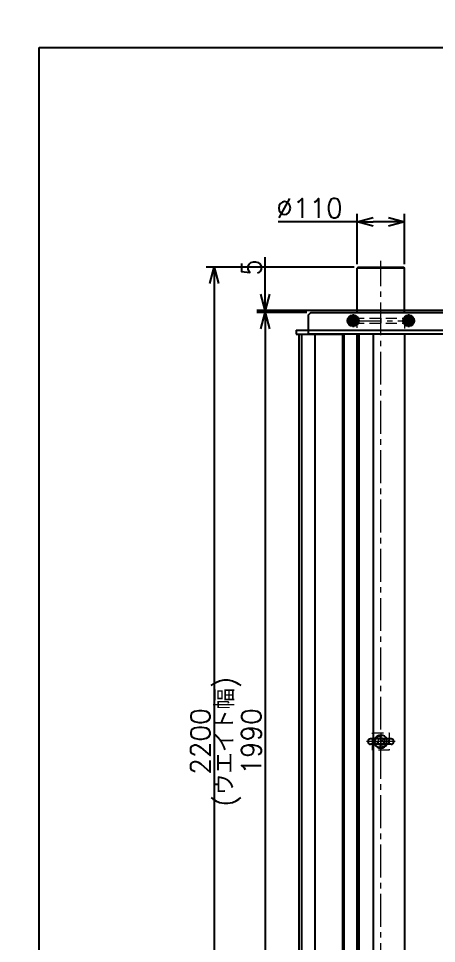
# Model space of a CAD drawing. Header units: millimetres. Extents: x -8731 to 85711, y -14522 to 31379.
# Drawn here: x 4104 to 5074, y 17749 to 19894 of the extents above; entities that cross this region are included whole.
import ezdxf
from ezdxf import colors
from ezdxf.entities.mleader import LeaderData, LeaderLine
from ezdxf.enums import TextEntityAlignment as Align
from ezdxf.math import Vec2, Vec3

# ---------------------------------------------------------------- set-up
doc = ezdxf.new("R2010")
doc.units = ezdxf.units.MM
doc.header["$LTSCALE"] = 4
doc.header["$PDMODE"] = 99
doc.header["$PDSIZE"] = 1
doc.linetypes.add('CENTER2', pattern=[28.575, 19.05, -3.175, 3.175, -3.175])
doc.linetypes.add('HIDDEN', pattern=[9.525, 6.35, -3.175])
for name, color, linetype, lineweight in [('04_HIDDEN', 2, 'HIDDEN', 13), ('05_CENTER', 4, 'CENTER2', 13), ('08_DIM', 3, 'Continuous', 13)]:
    doc.layers.add(name, color=color, linetype=linetype, lineweight=lineweight)
doc.layers.add('10_DRAFT', color=8, linetype='Continuous', lineweight=0, plot=False)
doc.styles.add('KANJI0', font='txt.shx', dxfattribs={"width": 0.9, "height": 30, "bigfont": 'bigfont'})
doc.styles.add('KSS_TXT', font='txt.shx', dxfattribs={"bigfont": 'extfont2.shx'})
doc.styles.get("Standard").update_dxf_attribs({"font": 'txt.shx', "bigfont": 'extfont2.shx'})
doc.dimstyles.new('KSS_DIM', dxfattribs={"dimscale": 3, "dimtxt": 3, "dimasz": 2.5, "dimexe": 1.25, "dimexo": 0.625, "dimtad": 1, "dimdsep": 46, "dimtxsty": 'KSS_TXT', "dimblk": 'OPEN30', "dimcen": 0, "dimazin": 2, "dimtfac": 0.75, "dimtmove": 0, "dimatfit": 3, "dimldrblk": 'OPEN30', "dimfxl": 1, "dimtolj": 1, "dimarcsym": 0})

# ---------------------------------------------------------------- blocks, each defined once
blk = doc.blocks.new('_Open30')
at = {"color": 0, "linetype": 'ByBlock', "lineweight": -2}
for p, q in [((-1, 0.268), (0, 0)), ((0, 0), (-1, -0.268)), ((0, 0), (-1, 0))]:
    blk.add_line(p, q, dxfattribs=at)
blk = doc.blocks.new('*D4227')
at = {"layer": '08_DIM', "color": 0, "lineweight": -2, "transparency": 16777216}
for p, q in [((4889.7, 19324.9), (4889.7, 19441.7)), ((4999.7, 19324.9), (4999.7, 19441.7)), ((4889.7, 19422.9), (4706, 19422.9)), ((4962.2, 19422.9), (4927.2, 19422.9))]:
    blk.add_line(p, q, dxfattribs=at)
at = {"layer": 'Defpoints', "color": 0, "transparency": 16777216}
for p in [(4889.7, 19422.9), (4889.7, 19315.5), (4999.7, 19315.5)]:
    blk.add_point(p, dxfattribs=at)
at = {"layer": '08_DIM', "color": 0, "lineweight": -2, "transparency": 16777216, "xscale": 37.5, "yscale": 37.5, "zscale": 37.5, "rotation": 180}
blk.add_blockref('_Open30', (4889.7, 19422.9), dxfattribs=at)
at = {"layer": '08_DIM', "color": 0, "lineweight": -2, "transparency": 16777216, "xscale": 37.5, "yscale": 37.5, "zscale": 37.5}
blk.add_blockref('_Open30', (4999.7, 19422.9), dxfattribs=at)
at = {"layer": '08_DIM', "color": 0, "transparency": 16777216, "insert": (4779.1, 19454.8), "char_height": 45, "attachment_point": 5, "style": 'KSS_TXT'}
blk.add_mtext('\\A1;%%C110', dxfattribs=at)
blk = doc.blocks.new('*D4228')
at = {"layer": '08_DIM', "color": 0, "lineweight": -2, "transparency": 16777216}
for p, q in [((4882.4, 19317.5), (4539, 19317.5)), ((4557.7, 19280), (4557.7, 17155)), ((4882.4, 17117.5), (4539, 17117.5))]:
    blk.add_line(p, q, dxfattribs=at)
at = {"layer": 'Defpoints', "color": 0, "transparency": 16777216}
for p in [(4891.7, 19317.5), (4557.7, 17117.5), (4891.7, 17117.5)]:
    blk.add_point(p, dxfattribs=at)
at = {"layer": '08_DIM', "color": 0, "lineweight": -2, "transparency": 16777216, "xscale": 37.5, "yscale": 37.5, "zscale": 37.5}
for p, rotation in [((4557.7, 19317.5), 90), ((4557.7, 17117.5), 270)]:
    blk.add_blockref('_Open30', p, dxfattribs=dict(at, rotation=rotation))
at = {"layer": '08_DIM', "color": 0, "transparency": 16777216, "char_height": 45, "attachment_point": 5, "rotation": 90, "style": 'KSS_TXT'}
for s, insert in [('\\A1;(ウエイト幅)', (4589.6, 18217.5)), ('\\A1;2200', (4525.8, 18217.5))]:
    blk.add_mtext(s, dxfattribs=dict(at, insert=insert))
blk = doc.blocks.new('AM_BALLOON1')
at = {"transparency": 16777216}
blk.add_circle((0, 0), 5, dxfattribs=at)
blk.add_attdef('B_NUMBER', text='', height=3, dxfattribs=at).set_placement((0, 0), align=Align.MIDDLE_CENTER)
blk = doc.blocks.new('_OPEN')
at = {"color": 0, "linetype": 'ByBlock'}
for p, q in [((-1, 0.167), (0, 0)), ((0, 0), (-1, -0.167)), ((0, 0), (-1, 0))]:
    blk.add_line(p, q, dxfattribs=at)
blk = doc.blocks.new('*D4232')
at = {"layer": '08_DIM', "color": 0, "lineweight": -2, "transparency": 16777216}
for p, q in [((4772.7, 19212.5), (4657.2, 19212.5)), ((4676, 19175), (4676, 17260)), ((4772.7, 17222.5), (4657.2, 17222.5))]:
    blk.add_line(p, q, dxfattribs=at)
at = {"layer": 'Defpoints', "color": 0, "transparency": 16777216}
for p in [(4782.1, 19212.5), (4676, 17222.5), (4782.1, 17222.5)]:
    blk.add_point(p, dxfattribs=at)
at = {"layer": '08_DIM', "color": 0, "lineweight": -2, "transparency": 16777216, "xscale": 37.5, "yscale": 37.5, "zscale": 37.5}
for p, rotation in [((4676, 19212.5), 90), ((4676, 17222.5), 270)]:
    blk.add_blockref('_Open30', p, dxfattribs=dict(at, rotation=rotation))
at = {"layer": '08_DIM', "color": 0, "transparency": 16777216, "insert": (4644.1, 18217.5), "char_height": 45, "attachment_point": 5, "rotation": 90, "style": 'KSS_TXT'}
blk.add_mtext('\\A1;1990', dxfattribs=at)
blk = doc.blocks.new('*D4233')
at = {"layer": '08_DIM', "color": 0, "lineweight": -2, "transparency": 16777216}
for p, q in [((4676, 19255), (4676, 19341.2)), ((5131.2, 19217.5), (4657.2, 19217.5)), ((4772.7, 19212.5), (4657.2, 19212.5)), ((4676, 19212.5), (4676, 19217.5)), ((4676, 19175), (4676, 19137.5))]:
    blk.add_line(p, q, dxfattribs=at)
at = {"layer": 'Defpoints', "color": 0, "transparency": 16777216}
for p in [(4676, 19217.5), (4782.1, 19212.5), (5140.6, 19217.5)]:
    blk.add_point(p, dxfattribs=at)
at = {"layer": '08_DIM', "color": 0, "lineweight": -2, "transparency": 16777216, "xscale": 37.5, "yscale": 37.5, "zscale": 37.5}
for p, rotation in [((4676, 19217.5), 270), ((4676, 19212.5), 90)]:
    blk.add_blockref('_Open30', p, dxfattribs=dict(at, rotation=rotation))
at = {"layer": '08_DIM', "color": 0, "transparency": 16777216, "insert": (4644.1, 19316.9), "char_height": 45, "attachment_point": 5, "rotation": 90, "style": 'KSS_TXT'}
blk.add_mtext('\\A1;5', dxfattribs=at)
blk = doc.blocks.new('A$C71EB648A_1_1')
at = {"color": 0}
for p, q in [((-945, 819.2), (945, 819.2)), ((954, 832.2), (945, 832.2)), ((945, 832.2), (945, 803.5)), ((954, 832.2), (954, -58)), ((-945, 788.4), (945, 788.4)), ((-945, 690.7), (945, 690.7)), ((-945, 686.1), (945, 686.1))]:
    blk.add_line(p, q, dxfattribs=at)
for points in [[(-945, 825.5), (945, 825.5), (945, 725.3), (-945, 725.3)], [(-945, 653.3), (945, 653.3), (945, 722.1), (-945, 722.1)]]:
    blk.add_lwpolyline(points, close=True, dxfattribs=at)
blk.add_lwpolyline([(995, -20), (995, -53), (990, -58), (945, -58), (945, 803.5), (990, 803.5), (995, 798.5), (995, 20)], dxfattribs=at)
blk = doc.blocks.new('12b_2_1')
at = {"color": 0, "linetype": 'CENTER2'}
for p, q in [((14.8, 0), (-14.8, 0)), ((0, -14.8), (0, 14.8))]:
    blk.add_line(p, q, dxfattribs=at)
at = {"color": 0}
for p, q in [((-5.5, 9.5), (-10.9, 0)), ((-10.9, 0), (-5.5, -9.5)), ((5.5, 9.5), (-5.5, 9.5)), ((11, 0), (5.5, 9.5)), ((5.5, -9.5), (11, 0)), ((-5.5, -9.5), (5.5, -9.5))]:
    blk.add_line(p, q, dxfattribs=at)
for radius in [13, 10.8, 9.48, 6, 4.75]:
    blk.add_circle((0, 0), radius, dxfattribs=at)
at = {"layer": '10_DRAFT', "linetype": 'CENTER2', "style": 'KANJI0', "width": 0.82}
blk.add_text('Ｍ１２', height=1.5, dxfattribs=at).set_placement((0.3, 0.1))
blk = doc.blocks.new('A$C3E246D50_1_1')
at = {"color": 0}
for p, q in [((0, 6), (-129, 6)), ((0, -6), (-129, -6))]:
    blk.add_line(p, q, dxfattribs=at)
for centre, start, end in [((-129, 0), 89.9988, 270), ((0, 0), 270, 90.0012)]:
    blk.add_arc(centre, 6, start, end, dxfattribs=at)
at = {"layer": '04_HIDDEN', "color": 0}
for centre, start, end in [((-129, 0), 270, 90.0012), ((0, 0), 89.9988, 270)]:
    blk.add_arc(centre, 6, start, end, dxfattribs=at)
at = {"layer": '05_CENTER', "color": 0}
for p, q in [((-129, 10.3), (-129, -10.3)), ((0, 10.3), (0, -10.3)), ((10.1, 0), (-139.1, 0))]:
    blk.add_line(p, q, dxfattribs=at)
at = {"layer": '10_DRAFT'}
blk.add_line((-64.5, -6), (-64.5, 6), dxfattribs=at)
blk = doc.blocks.new('A$C68E638F9_1_1')
for p in [(-129, 0), (0, 0)]:
    blk.add_blockref('12b_2_1', p)
at = {"layer": '04_HIDDEN', "color": 4}
blk.add_blockref('A$C3E246D50_1_1', (0, 0), dxfattribs=at)
blk = doc.blocks.new('A$C5FBC6F7F_1_1')
at = {"color": 0}
blk.add_line((1098, 55), (1098, -55), dxfattribs=at)
for points in [[(-1098, 55), (1098, 55), (1100, 53), (1100, -53), (1098, -55), (-1098, -55), (-1100, -53), (-1100, 53)], [(-20, 19.6), (20, 19.6), (20, -19.6), (-20, -19.6)]]:
    blk.add_lwpolyline(points, close=True, dxfattribs=at)
blk.add_circle((0, 0), 9, dxfattribs=at)
at = {"layer": '04_HIDDEN'}
blk.add_circle((0, 0), 13, dxfattribs=at)
at = {"layer": '05_CENTER'}
for p, q in [((0, -26.3), (0, 26.3)), ((-1115.2, 0), (1115.2, 0))]:
    blk.add_line(p, q, dxfattribs=at)
blk = doc.blocks.new('A$C28E42BC9_1_1')
at = {"color": 0}
for p, q in [((23.7, 6.2), (-23.8, 6.2)), ((23.7, -6.3), (-23.8, -6.3))]:
    blk.add_line(p, q, dxfattribs=at)
for centre, radius, start, end in [((-23.8, 0), 6.25, 90, 270), ((0, 0), 15, 23.5782, 156.4218), ((23.7, 0), 6.25, 270, 90), ((0, 0), 15, 203.5782, 336.4218)]:
    blk.add_arc(centre, radius, start, end, dxfattribs=at)
at = {"layer": '04_HIDDEN', "color": 0}
for radius in [8, 6.25]:
    blk.add_circle((0, 0), radius, dxfattribs=at)
for centre, radius, start, end in [((-23.8, 0), 6.25, 270, 90), ((0, 0), 15, 156.4218, 203.5782), ((0, 0), 15, 336.4218, 23.5782), ((23.7, 0), 6.25, 90, 270)]:
    blk.add_arc(centre, radius, start, end, dxfattribs=at)
at = {"layer": '05_CENTER', "color": 0}
for p, q in [((33.1, 0), (-33.1, 0)), ((0, 17.5), (0, -17.5))]:
    blk.add_line(p, q, dxfattribs=at)
at = {"layer": '10_DRAFT'}
for p, q in [((0, 6.2), (0, -6.3)), ((0, -5), (0, 5)), ((0, -4), (0, 4))]:
    blk.add_line(p, q, dxfattribs=at)
at = {"layer": '10_DRAFT', "style": 'KSS_TXT'}
blk.add_text('M16', height=1.5, dxfattribs=at).set_placement((0.5, 0.9))
blk = doc.blocks.new('A$C634646EC_1_1')
blk.add_blockref('A$C71EB648A_1_1', (1050, 68.5))
at = {"rotation": 90}
blk.add_blockref('A$C68E638F9_1_1', (2026, 768.9), dxfattribs=at)
at = {"color": 4, "rotation": 270}
blk.add_blockref('A$C28E42BC9_1_1', (1050, 704.4), dxfattribs=at)
at = {"layer": '04_HIDDEN'}
blk.add_blockref('A$C5FBC6F7F_1_1', (1050, 704.4), dxfattribs=at)

msp = doc.modelspace()

# ---------------------------------------------------------------- linework, layer by layer
for p, q in [((4891.73408, 19317.47541), (4889.73408, 19315.47541)), ((4889.73408, 19212.47541), (4889.73408, 19315.47541)), ((4999.73408, 19315.47541), (4889.73408, 19315.47541)), ((4891.73408, 19317.47541), (4997.73408, 19317.47541)), ((4997.73408, 19317.47541), (4999.73408, 19315.47541)), ((4999.73408, 19212.47541), (4999.73408, 19315.47541)), ((4999.73408, 19162.47541), (4999.73408, 17272.47541))]:
    msp.add_line(p, q)
at = {"layer": 'Defpoints'}
msp.add_lwpolyline([(4151.56306, 19826.84792), (8800.50294, 19826.84792), (8800.50294, 16554.7442), (4151.56306, 16554.7442)], close=True, dxfattribs=at)

# ---------------------------------------------------------------- block references
at = {"rotation": 90}
msp.add_blockref('A$C634646EC_1_1', (5649.1226, 17167.47541), dxfattribs=at)

# ---------------------------------------------------------------- dimensions: what is measured, and where the dimension line sits
at = {"layer": '08_DIM', "color": 1}
dim = msp.add_linear_dim(base=(4889.73408, 19422.9147), p1=(4999.73408, 19315.47541), p2=(4889.73408, 19315.47541), angle=180, text='%%C<>', dimstyle='KSS_DIM', override={"dimscale": 15}, dxfattribs=at)
dim.commit()
dim.dimension.update_dxf_attribs({"geometry": '*D4227', "text_midpoint": (4779.10908, 19454.7897)})
at = {"layer": '08_DIM'}
for base, p2, picture, middle in [((4675.99842, 19217.47541), (5140.6226, 19217.47541), '*D4233', (4644.12342, 19316.85041)), ((4675.99842, 17222.47541), (4782.08558, 17222.47541), '*D4232', (4644.12342, 18217.47541))]:
    dim = msp.add_linear_dim(base=base, p1=(4782.08558, 19212.47541), p2=p2, angle=90, dimstyle='KSS_DIM', override={"dimscale": 15}, dxfattribs=at)
    dim.commit()
    dim.dimension.update_dxf_attribs({"geometry": picture, "text_midpoint": middle})
at = {"layer": '08_DIM', "color": 1}
dim = msp.add_linear_dim(base=(4557.72425, 17117.47541), p1=(4891.73408, 19317.47541), p2=(4891.73408, 17117.47541), angle=90, dimstyle='KSS_DIM', override={"dimscale": 15, "dimpost": '\\X(ウエイト幅)'}, dxfattribs=at)
dim.commit()
dim.dimension.update_dxf_attribs({"geometry": '*D4228', "text_midpoint": (4557.72425, 18217.47541)})

# ---------------------------------------------------------------- leaders
at = {"layer": '08_DIM'}
ml = msp.add_multileader_block('Standard', dxfattribs=at)
ml.set_content('AM_BALLOON1', color=256, scale=15)
ml.set_attribute('B_NUMBER', 'AU', width=0)
ml.set_leader_properties(color=256, linetype='ByLayer', lineweight=-1)
ml.set_arrow_properties(name='OPEN')
ml.build(insert=Vec2(0, 0))
ml.multileader.update_dxf_attribs({"leader_type": 0, "has_dogleg": 0, "text_right_attachment_type": 6, "dogleg_length": 0, "arrow_head_size": 30, "scale": 15, "block_connection_type": 1})
ctx = ml.context
ctx.base_point, ctx.scale, ctx.char_height, ctx.arrow_head_size, ctx.landing_gap_size, ctx.plane_origin = Vec3(5844.83769, 21132.80583), 15, 60, 30, 30, Vec3(5844.83769, 21132.80583)
ctx.right_attachment, ctx.attachment_type = 6, 1
notes = []
notes.append((ctx, [(0, (0, 0, 0), (0, 0), (1, 0), 1, [])]))
ctx.block.insert = Vec3(5844.83769, 21132.80583)
for ctx, leaders in notes:
    for number, flags, end, landing, length, lines in leaders:
        leader = LeaderData()
        leader.index, (leader.has_last_leader_line, leader.has_dogleg_vector, leader.attachment_direction) = number, flags
        leader.last_leader_point, leader.dogleg_vector, leader.dogleg_length = Vec3(end), Vec3(landing), length
        for number, points, colour, breaks in lines:
            line = LeaderLine()
            line.index, line.vertices, line.color, line.breaks = number, Vec3.list(points), colors.encode_raw_color(colour), breaks
            leader.lines.append(line)
        ctx.leaders.append(leader)

doc.saveas('drawing.dxf')
